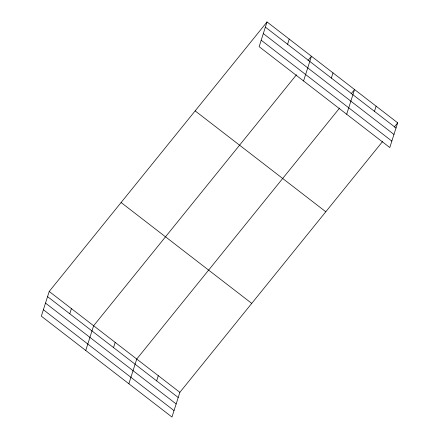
<?xml version="1.0" encoding="UTF-8"?>
<svg xmlns="http://www.w3.org/2000/svg" width="439" height="439" viewBox="0 0 439 439"><rect width="100%" height="100%" fill="white"/><g stroke="black" fill="none" stroke-linecap="round" stroke-linejoin="round"><path stroke-width="0.66" d="M267.027 21.95L259.142 46.666L389.788 147.537L397.674 122.821L267.027 21.95L49.212 291.463L41.326 316.179L171.973 417.05L179.858 392.334L382.704 141.353M69.768 313.786L71.42 308.612M85.742 350.476L93.633 325.76L296.473 74.778M113.536 347.578L115.188 342.404M128.857 383.763L136.748 359.047L339.588 108.065M156.652 380.871L158.303 375.691M287.583 44.279L289.241 39.098M303.563 80.963L311.449 56.247L308.024 60.483M331.352 78.071L333.003 72.89M346.673 114.25L354.564 89.534L351.14 93.77M374.467 111.358L376.119 106.178M394.255 127.058L397.674 122.821M265.375 27.13L396.022 128.001M263.318 33.578L393.964 134.449M261.2 40.218L391.846 141.089M195.146 110.891L325.798 211.763M121.093 202.522L251.739 303.393M49.212 291.463L179.858 392.334M47.56 296.638L178.207 397.514M45.502 303.086L176.149 403.962M43.379 309.731L174.031 410.602"/></g></svg>
